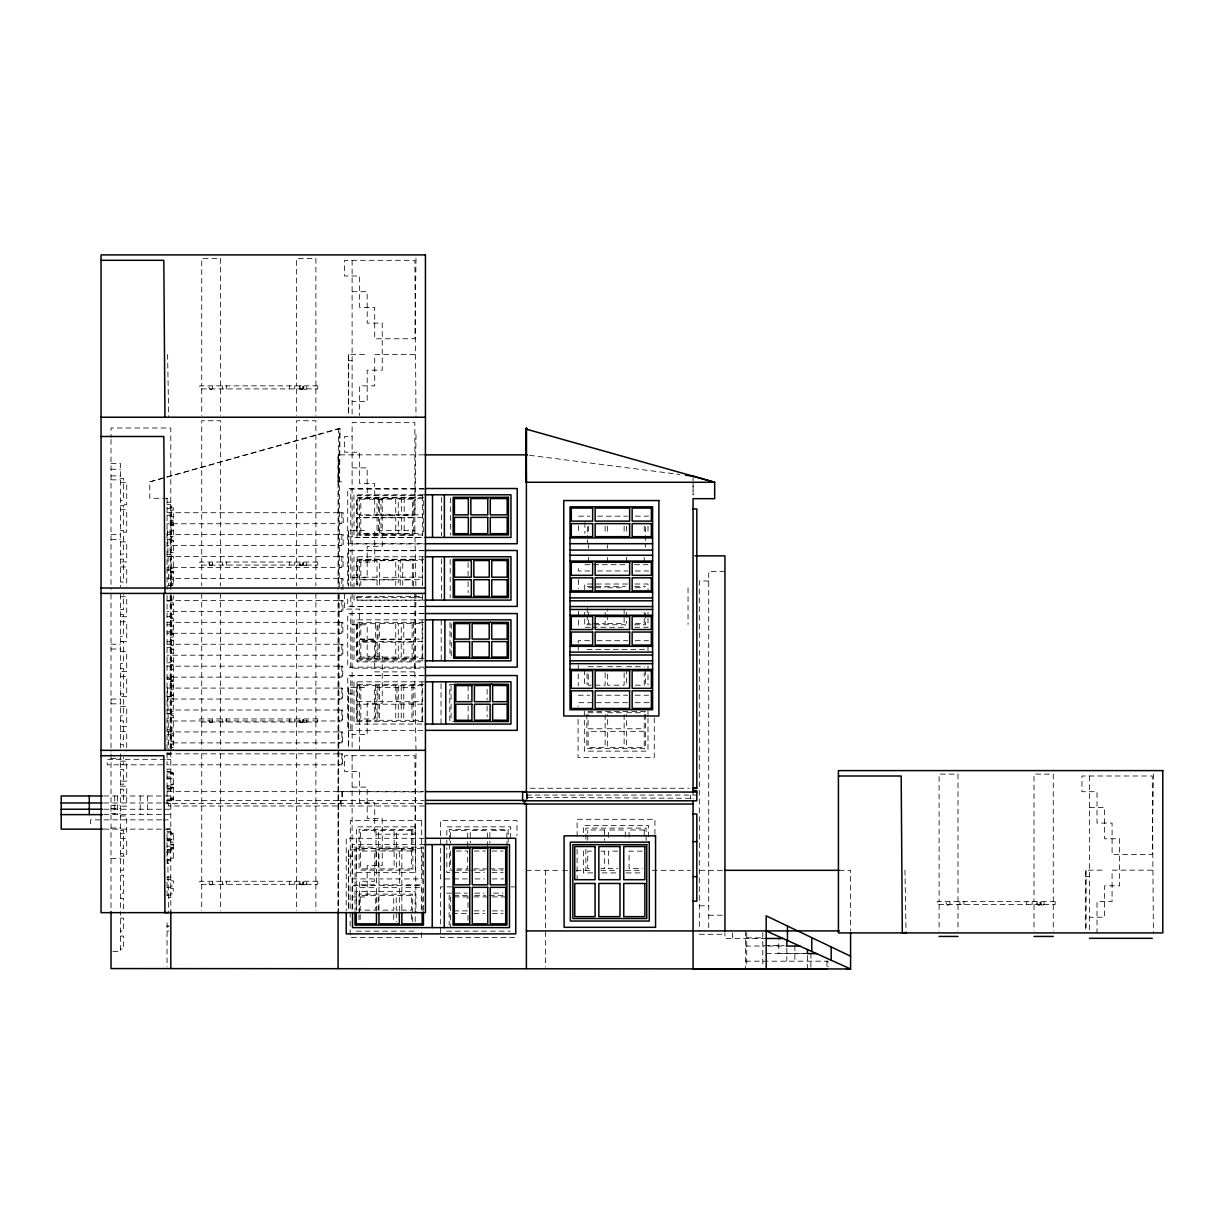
<?xml version="1.0" encoding="UTF-8"?>
<svg xmlns="http://www.w3.org/2000/svg" width="1224" height="1224" viewBox="0 0 1224 1224"><rect width="100%" height="100%" fill="white"/><g stroke="black" fill="none" stroke-linecap="round" stroke-linejoin="round"><path stroke-width="0.75" stroke-dasharray="5 3.75" d="M526.458 798.599L526.458 794.774M339.232 594.466L338.252 911.299L338.329 594.252M339.247 586.832L339.584 454.854M341.113 800.404L341.098 805.989L338.574 805.989M342.399 791.668L342.368 800.404L338.604 800.389M343.011 589.448L343.041 578.493L339.278 578.478M526.901 799.517L526.917 793.81M693.136 481.812L693.075 494.924L693.059 485.913M526.733 798.614L526.412 789.954L526.397 797.329L693.059 798.293M341.664 481.858L338.084 481.858L338.482 428.645L339.981 428.645L339.981 432.24M339.584 481.858L339.981 428.645L149.787 481.858L149.787 498.275L170.809 498.275M416.007 258.371L414.875 338.773L374.712 338.773L374.712 307.392L359.642 307.392L359.642 276.012L344.587 276.012L344.587 260.314L414.875 260.314L416.007 417.231M416.007 434.551L414.875 514.952L374.712 514.952L374.712 483.572L359.642 483.572L359.642 452.192L344.587 452.192L344.587 436.494L352.114 436.494M415.976 593.411L414.875 671.869L374.712 671.869L374.712 640.489L359.642 640.489M416.007 753.785L414.875 834.187L374.712 834.187L374.712 802.806L359.642 802.806L359.642 771.426L344.587 771.426L344.587 755.728L414.875 755.728L416.007 912.645M1153.39 774.058L1152.258 854.459L1112.081 854.459L1112.081 823.079L1097.025 823.079L1097.025 791.699L1081.955 791.699L1081.955 776.001L1152.258 776.001L1153.39 932.918M338.084 481.858L339.981 428.645M149.787 481.858L338.482 428.645M300.125 389.079L299.773 388.804A1.729 1.729 0 0 1 300.553 385.912L300.997 385.851M338.084 611.357L341.848 611.159M352.114 291.695L367.185 291.695L367.185 323.075L382.24 323.075L382.24 370.153L367.185 370.153L367.185 401.533L352.114 401.533M364.538 354.47L348.35 354.47L348.35 415.349M414.875 354.47L374.712 354.47L374.712 385.851L359.642 385.851L359.642 415.487M348.35 360.743L352.114 360.743M423.672 454.854L338.084 454.854L338.084 589.448M111.017 463.468L120.442 463.468L120.442 586.923M352.114 467.889L367.185 467.889L367.185 499.27M111.017 469.251L120.442 469.251M111.017 475.922L120.442 475.922M120.442 478.446L123.578 478.446L123.578 500.325L120.442 500.325M111.017 479.839L120.442 479.839M120.442 482.348L126.715 482.348L126.715 504.732L120.442 504.732M423.917 488.514L347.723 488.514L347.723 543.716L423.917 543.716M424.56 489.126L350.783 489.126L350.783 543.93L424.56 543.93M423.978 494.787L353.996 494.787L353.996 537.428L423.978 537.428M422.464 498.551L404.165 498.551L404.165 514.86L422.464 514.86M167.045 502.223L170.809 502.223M167.045 504.548L170.809 504.548M120.442 505.344L123.578 505.344L123.578 525.524L120.442 525.524M170.182 507.868L173.318 507.868L173.318 522.418L170.809 522.418M167.045 508.312L170.809 508.312M120.442 509.75L126.715 509.75L126.715 532.134L120.442 532.134M170.809 510.194L173.318 510.194M167.045 512.718L341.848 512.718L341.848 523.673L167.045 523.78M167.045 515.227L170.809 515.227M578.631 516.161L589.983 516.161M597.542 516.161L627.805 516.161M635.363 516.161L648.598 516.161M170.809 516.482L173.318 516.482M422.464 517.37L404.165 517.37L404.165 533.664L422.464 533.664M170.182 520.277L173.318 520.246M170.809 521.898L173.318 521.898M170.182 524.04L173.318 524.01L173.318 537.336L170.809 537.336M170.809 524.928L173.318 524.928M170.809 525.662L173.318 525.662M120.442 530.558L123.578 530.558L123.578 554.105L120.442 554.105M364.538 530.65L348.35 530.65L348.35 585.883M415.869 585.806L414.875 530.65L374.712 530.65L374.712 562.03L359.642 562.03M170.809 530.864L173.318 530.864M167.045 532.134L170.809 532.134M111.017 534.643L120.442 534.643M167.045 534.643L341.848 534.643L341.848 545.598L167.045 545.598M170.182 536.418L173.318 536.418M348.35 536.923L352.114 536.923M167.045 539.218L170.809 539.218M111.017 539.417L120.442 539.417M170.182 540.182L173.318 540.182L173.318 552.789L170.809 552.789M170.809 541.1L173.318 541.1M120.442 541.926L126.715 541.926L126.715 561.923L120.442 561.923M423.917 550.479L347.723 550.479L347.723 585.883M424.56 550.708L350.783 550.708L350.783 586.051M170.182 552.559L173.318 552.559M167.045 554.671L170.809 554.671M170.182 556.339L173.318 556.339L173.318 568.701L170.182 568.701M167.045 556.553L341.848 556.553L341.848 567.523L167.045 567.523M423.978 556.767L353.996 556.767L353.996 586.908M120.442 559.123L123.578 559.123L123.578 582.027L120.442 582.027M423.856 559.276L356.505 559.276L356.505 586.648M377.038 560.745L360.82 560.745L360.82 577.346M379.547 560.745L395.75 560.745L395.75 577.346M584.904 564.692L626.963 564.692M634.613 564.692L648.001 564.692M120.442 566.942L126.715 566.942L126.715 586.923M170.809 568.227L173.318 568.227M167.045 570.032L170.809 570.109M589.983 570.965L578.631 570.965L578.631 565.304M597.542 570.965L627.805 570.965M635.363 570.965L648.598 570.965M170.809 571.287L173.318 571.287L173.318 585.669L167.045 585.562M724.945 571.547L708.711 571.547L708.711 930.913M170.809 571.99L173.318 571.99M170.182 572.48L173.318 572.48M170.809 577.223L173.318 577.223M377.053 577.177L357.76 577.177L357.76 560.531L377.053 560.531L377.038 577.346M352.114 577.728L367.185 577.728L367.185 546.348L382.24 546.348L382.24 499.27M167.045 578.478L341.848 578.478L341.848 589.448M170.809 579.732L173.318 579.732M377.038 579.87L360.82 579.87L360.82 585.393M379.547 579.87L395.75 579.87L395.75 585.393M708.711 580.972L699.332 580.972L699.332 930.913M170.809 583.664L173.318 583.664M627.529 584.016L584.72 584.016L584.72 589.662M634.965 584.016L648.001 584.016L648.001 589.662M170.182 584.842L173.318 584.842M587.229 586.526L625.388 586.526M634.522 586.526L645.492 586.526M588.484 587.78L594.038 587.78M595.889 587.78L605.146 587.78M607.655 587.78L624.133 587.78M635.44 587.78L644.237 587.78M357.76 596.348L377.053 596.348M379.547 596.471L422.601 596.348M120.442 596.731L126.715 596.731L126.715 616.728L120.442 616.728M356.505 597.603L423.856 597.603M170.809 599.117L173.318 599.117M424.162 600.112L353.996 600.112L353.996 594.451M167.045 600.403L341.848 600.403L341.848 611.357L167.045 611.357M167.045 600.999L173.318 600.984L173.318 595.69M170.809 602.881L173.318 602.881L173.318 617.141L170.182 617.141M170.182 604.763L173.318 604.763M423.917 606.385L347.723 606.385L347.723 595.201M424.56 606.507L350.783 606.507L350.783 595.354M120.442 609.537L123.578 609.537L123.578 594.543M423.917 613.561L347.723 613.561L347.723 667.111L423.917 667.111M424.56 613.683L350.783 613.683L350.783 668.182L424.56 668.182M120.442 614.555L123.578 614.555L123.578 636.434L120.442 636.434M170.809 614.555L173.318 614.555M167.045 616.437L170.809 616.437M170.809 618.334L173.318 618.334L173.318 633.282M423.978 619.834L353.996 619.834L353.996 660.838L423.978 660.838M170.182 620.905L173.318 620.905M120.442 621.746L126.715 621.746L126.715 641.728L120.442 641.728M167.045 622.327L341.848 622.327L341.848 633.282L167.045 633.282M423.978 622.343L356.505 622.343L356.505 658.328L423.978 658.328M635.44 623.506L644.237 623.506L644.237 612.428M167.045 624.837L170.809 624.837M352.114 624.806L367.185 624.806L367.185 656.186L382.24 656.186L382.24 703.264L367.185 703.264L367.185 734.645L352.114 734.645M634.522 624.76L645.492 624.76L645.492 611.373M170.809 626.091L173.318 626.091M590.259 627.269L584.72 627.269L584.72 612.23M592.11 627.269L625.388 627.269L625.388 624.76L587.229 624.76L587.229 615.198M634.812 627.269L648.001 627.269L648.001 612.23M170.809 630.008L173.318 630.008M167.045 631.89L170.809 631.89M170.809 632.028L173.318 632.028M170.809 633.772L173.318 633.772L173.318 697.848L170.182 697.848M170.809 634.537L173.318 634.537M170.182 637.046L173.318 637.046M170.809 640.473L173.318 640.473M589.647 640.718L578.248 640.718L578.248 650.112M597.251 640.718L627.667 640.718M635.271 640.718L648.567 640.718M120.442 641.452L123.578 641.452L123.578 663.638L120.442 663.638M167.045 641.728L170.809 641.728M111.017 644.237L120.442 644.237M167.045 644.237L341.848 644.237L341.848 655.207L167.045 655.207M170.809 645.446L173.318 645.446M167.045 647.328L170.809 647.328M111.017 649.026L120.442 649.026M170.809 649.21L173.318 649.21M170.182 649.424L173.318 649.424M587.03 649.5L645.492 649.5M120.442 651.535L126.715 651.535L126.715 671.532L120.442 671.532M170.182 653.188L173.318 653.188M170.809 660.899L173.318 660.899M167.045 662.781L170.809 662.781M170.809 664.663L173.318 664.663M170.182 665.565L173.318 665.565M167.045 666.162L341.848 666.162L341.848 677.132L167.045 677.132M588.285 666.713L605.146 666.713M607.655 666.713L624.133 666.713M626.642 666.713L644.237 666.713M120.442 668.656L123.578 668.656L123.578 688.745L120.442 688.745M170.182 669.329L173.318 669.329M423.917 675.541L347.723 675.541L347.723 730.346L424.56 730.361M424.56 675.663L350.783 675.663L350.783 730.361M170.809 676.337L173.318 676.337M120.442 676.551L126.715 676.551L126.715 696.533L120.442 696.533M167.045 678.218L170.809 678.218M167.045 679.641L170.809 679.641M170.809 680.1L173.318 680.1M170.809 680.896L173.318 680.896M170.182 681.707L173.318 681.707M423.978 681.814L353.996 681.814L353.996 724.057L423.978 724.057M423.856 684.323L356.505 684.323L356.505 721.548L423.856 721.548M453.599 684.446L449.805 684.446L449.805 721.579L453.599 721.579M635.44 685.18L644.237 685.18L644.237 672.772M170.182 685.471L173.318 685.471M170.809 686.832L173.318 686.832M364.538 687.567L348.35 687.567L348.35 748.445M416.007 750.327L414.875 687.567L374.712 687.567L374.712 718.947L359.642 718.947M167.045 688.087L341.848 688.087L341.848 699.042L167.045 699.042M170.809 689.341L173.318 689.341M120.442 693.763L123.578 693.763L123.578 715.841L120.442 715.841M348.35 693.84L352.114 693.84M170.809 694.972L173.318 694.972M170.809 695.278L173.318 695.278M578.248 695.217L589.647 695.217M597.251 695.217L627.667 695.217M635.271 695.217L648.567 695.217M167.045 696.533L170.809 696.533M167.045 696.854L170.809 696.854M170.809 698.736L173.318 698.736L173.318 713.99L170.182 713.99M111.017 699.042L120.442 699.042M170.182 701.612L173.318 701.612M627.606 702.698L578.065 702.698L578.065 706.462M635.225 702.698L652.377 702.698M413.177 703.004L397.004 703.004L397.004 684.446M111.017 703.831L120.442 703.831M120.442 706.34L126.715 706.34L126.715 726.337L120.442 726.337M167.045 710.012L341.848 710.012L341.848 720.967L167.045 720.967M170.809 711.71L173.318 711.71M588.101 712.735L605.146 712.735M607.655 712.735L624.133 712.735M626.642 712.735L644.237 712.735M167.045 713.592L170.809 713.592M170.809 715.474L173.318 715.474L173.318 730.131L170.182 730.131M170.182 717.754L173.318 717.754M120.442 720.875L123.578 720.875L123.578 739.663L120.442 739.663M170.809 727.959L173.318 727.959M167.045 729.841L170.809 729.841M120.442 731.355L126.715 731.355L126.715 751.337M167.045 731.921L341.848 731.921L341.848 742.892L167.045 742.892M170.182 733.895L173.318 733.895M167.045 734.446L170.809 734.446M170.809 735.701L173.318 735.701M170.809 741.637L173.318 741.637M170.809 744.146L173.318 744.146M120.442 744.682L123.578 744.682L123.578 748.338M170.809 747.405L173.318 747.405M167.045 753.051L170.809 753.051M167.045 753.846L341.848 753.846L341.848 764.816L167.045 764.816L167.045 594.39M167.045 754.367L170.809 754.367M111.017 758.635L120.442 758.635M165.194 759.324L107.253 759.324L107.253 764.816L165.194 764.816M167.045 759.324L170.809 759.324M120.442 761.144L126.715 761.144L126.715 781.126L120.442 781.126M120.442 764.388L123.578 764.388L123.578 757.228M170.809 769.1L167.045 769.1L167.045 803.617L424.009 803.617M120.442 769.406L123.578 769.406L123.578 784.201L120.442 784.201M167.045 771.35L170.809 771.35M167.045 771.61L170.809 771.61M170.809 772.604L173.318 772.604L173.318 800.389M167.045 772.864L173.318 772.864M170.809 773.492L173.318 773.492M170.809 774.119L173.318 774.119M167.045 777.011L170.809 777.011M167.045 778.265L173.318 778.265M167.045 778.892L170.809 778.892M170.809 784.14L173.318 784.14M170.809 784.966L173.318 784.737M120.442 786.16L126.715 786.16L126.715 806.142L120.442 806.142M170.809 787.246L173.318 787.246M352.114 787.109L367.185 787.109L367.185 818.504L382.24 818.504L382.24 865.567L367.185 865.567L367.185 896.962L352.114 896.962M170.809 787.277L173.318 787.277M170.809 787.904L173.318 787.904M167.045 788.118L170.809 788.118M530.206 788.256L689.28 788.256M167.045 788.746L173.318 788.746M120.442 789.22L123.578 789.22L123.578 802.883M167.045 790L170.809 790M167.045 791.653L423.672 791.653M526.397 795.064L696.823 795.064M103.826 795.967L170.809 795.967M170.809 797.926L173.318 797.926M170.809 798.568L173.318 798.568M167.045 799.196L170.809 799.196M170.809 799.379L173.318 799.379M170.809 799.593L173.318 799.593M167.045 800.45L424.192 800.389M167.045 800.634L170.809 800.634M167.045 800.848L170.809 800.848M103.826 802.975L161.905 802.975M163.603 802.975L170.809 802.959M167.045 803.372L170.809 803.357M111.017 805.392L120.442 805.392M424.514 805.989L168.3 805.989L168.3 800.389M1089.482 807.381L1104.553 807.381L1104.553 838.761L1119.623 838.761L1119.623 885.839L1104.553 885.839L1104.553 917.22L1089.482 917.22M111.017 808.651L120.442 808.651M103.826 809.232L170.809 809.232M111.017 813.44L120.442 813.44M103.826 814.618L170.809 814.618M120.442 815.949L126.715 815.949L126.715 833.544L120.442 833.544M161.461 819.866L90.499 819.866L90.499 825.42M163.159 819.866L170.809 819.866M111.017 828.005L120.442 828.005M170.809 828.908L167.045 828.908L167.045 863.211L170.809 863.211M103.887 829.138L170.809 829.138M604.656 829.979L587.734 829.979L587.75 833.452M644.237 829.979L629.059 829.979L629.075 840.414M120.442 830.515L123.578 830.515L123.578 848.66L120.442 848.66M167.045 831.647L170.809 831.647M167.045 832.901L173.318 832.687L173.318 858.82L170.809 858.82M170.809 833.529L173.318 833.529M170.809 834.156L173.318 834.156M167.045 838.287L170.809 838.287M424.315 838.302L346.224 838.302L346.224 910.947M120.442 838.562L126.715 838.562L126.715 856.157L120.442 856.157M167.045 839.542L173.318 839.542L170.809 839.587M167.045 840.169L170.809 840.169M167.045 840.842L170.809 840.842M170.809 842.097L173.318 842.097M170.809 844.285L173.318 844.285M424.636 844.575L352.512 844.575L352.512 910.625M170.809 844.912L173.318 844.912M167.045 846.166L170.809 846.166M170.809 847.421L173.318 847.421M170.809 848.048L173.318 848.048M170.809 849.012L173.318 849.012M167.045 849.395L170.809 849.395M364.538 849.884L348.35 849.884L348.35 910.763M414.875 849.884L374.712 849.884L374.712 881.265L359.642 881.265L359.642 912.645M167.045 850.267L173.318 850.022M456.292 851.017L467.721 851.017L467.721 868.887L456.292 868.887M474.04 851.017L485.454 851.017M491.757 851.017L503.125 851.017M167.045 851.277L170.809 851.277M591.513 851.139L587.734 851.139L587.75 868.52L591.513 868.52M600.877 851.139L604.656 851.139M617.799 851.139L608.389 851.139L608.389 868.52L617.799 868.52M642.34 851.139L629.059 851.139L629.075 868.52L642.34 868.52M167.045 852.776L170.809 852.776M120.442 853.679L123.578 853.679L123.578 870.203L120.442 870.203M348.35 856.157L352.114 856.157M170.809 858.192L173.318 858.192M111.017 858.667L120.442 858.667M167.045 859.447L170.809 859.447M167.045 860.701L170.809 860.701M600.877 868.52L604.656 868.52L604.625 851.139M474.04 868.887L487.366 868.887M489.875 868.887L506.92 868.887M454.685 870.142L449.33 870.142L449.33 829.367L508.174 829.367L508.174 842.341M456.476 870.142L468.976 870.142M470.766 870.142L485.041 870.142M492.17 870.142L502.834 870.142M1101.921 870.157L1085.719 870.157L1085.719 931.036M1152.258 870.157L1112.081 870.157L1112.081 901.537L1097.025 901.537L1097.025 932.918M526.381 870.325L560.867 870.325M562.612 870.325L568.487 870.325M575.968 870.325L591.529 870.402M600.755 870.325L618.043 870.325M625.556 870.325L642.829 870.325M652.254 870.325L690.474 870.325M699.929 870.325L722.879 870.325M839.144 870.325L850.588 870.325L850.588 931.036M467.492 872.651L446.821 872.651L446.821 847.85M475.004 872.651L484.383 872.651M491.895 872.651L503.171 872.651M592.722 872.911L583.374 872.911L583.374 848.309M602.024 872.911L618.824 872.911M626.26 872.911L643.059 872.911M120.442 875.236L123.578 875.236L123.578 893.352L120.442 893.352M1085.719 876.43L1089.482 876.43M170.809 877.057L167.045 877.057L167.045 897.62L170.809 897.62M467.293 878.924L440.548 878.924L440.548 820.585L516.956 820.585L516.956 835.64M474.927 878.924L484.49 878.924M492.124 878.924L503.584 878.924M167.045 879.566L170.809 879.566M170.809 880.821L173.318 880.821L173.318 886.084L170.809 886.084M451.824 886.88L440.365 886.88L440.365 937.416L516.758 937.416M511.035 886.88L516.758 886.88M167.045 887.339L170.809 887.339M170.809 888.593L173.318 888.593L173.318 893.841L170.809 893.841M446.638 893.153L467.293 893.153M474.805 893.153L484.199 893.153M493.578 893.153L502.972 893.153M167.045 895.111L170.809 895.111M467.415 895.662L449.162 895.662L449.162 924.962M474.713 895.662L485.683 895.662M489.325 895.662L504.242 895.662M474.009 896.917L488.07 896.917M492.385 896.917L506.721 896.917M120.442 898.385L123.578 898.385L123.578 913.104M699.332 905.806L708.711 905.806M474.009 910.886L484.566 910.886M492.385 910.886L503.125 910.886M474.009 913.395L484.566 913.395M492.385 913.395L503.125 913.395M708.711 915.215L724.945 915.215M120.442 918.122L123.578 918.122L123.578 931.051L120.442 931.051M167.045 925.956L168.927 925.956M167.045 926.583L168.927 926.583M167.045 931.066L168.927 931.066M356.429 931.143L415.181 931.143M446.638 931.143L510.484 931.143M699.332 934.294L724.945 934.294M120.442 936.069L123.578 936.069L123.578 949.013L120.442 949.013M746.732 937.875L762.782 937.875M766.193 938.471L724.945 938.471L724.945 932.795M764.556 945.647L784.171 945.647M745.569 946.045L764.327 946.045M768.075 946.045L786.833 946.045M112.899 951.522L120.442 951.522L120.442 911.62M809.125 953.419L778.816 953.419L778.816 937.875M766.193 953.618L807.457 953.618M745.569 961.192L828.082 961.192L828.082 966.884M339.476 512.718L343.24 512.734L343.21 523.688L339.446 523.673M339.415 534.643L343.179 534.643L343.148 545.613L339.385 545.598M339.354 556.553L343.118 556.568L343.072 567.538L339.308 567.523M339.216 600.403L342.98 600.418L342.95 611.373L339.186 611.357M339.14 622.327L342.904 622.327L342.873 633.298L339.109 633.282M339.079 644.237L342.842 644.252L342.812 655.222L339.048 655.207M339.017 666.162L342.781 666.177L342.735 677.132L338.972 677.132M338.941 688.087L342.705 688.102L342.674 699.057L338.91 699.042M338.88 710.012L342.643 710.012L342.613 720.982L338.849 720.967M338.803 731.921L342.567 731.937L342.536 742.907L338.773 742.892M338.742 753.846L342.506 753.862L342.475 764.816L338.711 764.816M338.62 791.653L424.192 791.913M338.084 803.617L340.18 803.633M529.38 455.282L679.886 474.484M1037.141 904.49L1037.508 904.766A1.729 1.729 0 0 0 1040.094 903.266A1.729 1.729 0 0 0 1037.508 901.767A1.729 1.729 0 0 0 1037.508 904.766M299.773 564.983L300.125 565.259A1.729 1.729 0 0 0 302.726 563.759A1.729 1.729 0 0 0 300.125 562.26A1.729 1.729 0 0 0 300.125 565.259M209.671 564.952L210.038 565.228A1.714 1.714 0 0 0 212.609 563.744A1.714 1.714 0 0 0 210.038 562.26A1.714 1.714 0 0 0 210.038 565.228M299.773 721.9L300.125 722.175A1.729 1.729 0 0 0 302.726 720.676A1.729 1.729 0 0 0 300.125 719.177A1.729 1.729 0 0 0 300.125 722.175M299.773 884.218L300.125 884.493A1.729 1.729 0 0 0 302.726 882.994A1.729 1.729 0 0 0 300.125 881.494A1.729 1.729 0 0 0 300.125 884.493M209.319 564.738L209.61 565.136A1.821 1.821 0 0 0 212.18 565.136L212.456 564.738A1.821 1.821 0 0 0 210.895 562.03A1.821 1.821 0 0 0 209.319 564.754M904.949 870.08L906.081 932.856M167.581 354.394L168.713 417.17M167.581 530.589L168.575 585.822M167.581 687.506L168.713 750.266M167.581 849.808L168.713 912.584M1089.482 776.001L1089.482 932.918M1086.04 870.157L1086.04 931.036M1053.267 901.537L1053.267 774.119L1034.005 774.119L1034.005 901.537M1053.267 904.597L1053.267 931.036M1034.005 904.597L1034.005 931.036M1032.123 901.537L1032.123 904.597M1026.722 901.537L1026.722 904.582M963.961 901.537L963.961 904.628M959.876 901.537L959.876 904.597M957.994 901.537L957.994 774.119L939.099 774.119L939.099 901.537M957.994 904.597L957.994 931.036M939.099 904.597L939.099 931.036M826.95 961.192L826.95 967.419M810.9 953.419L810.9 968.873M807.457 955.516L807.457 968.765M794.866 945.647L794.866 961.192M786.833 947.942L786.833 961.192M762.782 932.642L762.782 967.067M746.732 932.642L746.732 967.052M745.569 930.913L745.569 968.964M732.411 932.795L732.411 938.471M693.059 476.197L693.059 480.741M693.059 789.618L693.059 798.736M690.55 795.141L690.55 798.675M688.041 587.903L688.041 624.469M654.932 834.278L654.901 819.3L577.085 819.3L577.116 839.894M654.274 717.784L654.274 757.396L578.065 757.396L578.065 717.784M648.659 836.941L648.644 825.588L583.374 825.588L583.389 836.941M648.001 526.121L648.001 533.465M648.001 646.991L648.001 650.816M648.001 666.07L648.001 685.134M648.001 710.807L648.001 716.3M648.001 718.136L648.001 751.123L584.338 751.123L584.338 718.136M646.134 840.429L646.119 828.097L585.868 828.097L585.868 840.429M645.492 526.81L645.492 541.712M645.492 543.563L645.492 547.296M645.492 669.819L645.492 684.583M644.237 526.213L644.237 533.373M644.237 557.348L644.237 560.929M644.237 714.525L644.237 728.785L626.642 728.785L626.642 714.525M644.207 829.979L644.237 836.941M626.642 526.213L626.642 533.373M626.642 557.348L626.642 560.929M626.642 612.428L626.642 623.506M626.642 669.222L626.642 685.18M625.311 836.941L625.296 829.979L608.389 829.979L608.42 840.414M624.133 526.213L624.133 533.373M624.133 608.741L624.133 623.506L607.655 623.506L607.655 608.741M624.133 672.772L624.133 685.18L607.655 685.18L607.655 672.772M624.133 714.525L624.133 728.785L607.655 728.785L607.655 714.525M607.655 526.213L607.655 533.373M607.655 544.818L607.655 548.398M607.655 557.348L607.655 560.929M605.146 526.213L605.146 533.373M605.146 612.428L605.146 623.506L588.484 623.506L588.484 612.428M605.146 672.772L605.146 685.18L588.285 685.18L588.285 672.772M605.146 714.525L605.146 728.785L588.101 728.785L588.101 714.525M604.625 829.979L604.625 840.414M588.668 526.213L588.668 533.373M588.668 544.818L588.668 548.398M588.668 557.348L588.668 560.929M587.734 835.196L587.75 840.414M587.413 526.81L587.413 537.979M587.413 539.845L587.413 543.563M587.229 607.563L587.229 613.285M587.03 673.506L587.03 684.583M585.868 849.257L585.883 870.402M584.904 522.449L584.904 533.465M584.521 669.88L584.521 685.134M584.338 710.807L584.338 716.3M578.631 525.616L578.631 533.174M578.432 579.61L578.432 588.897M578.432 611.22L578.432 627.958M578.248 665.152L578.248 685.822M577.085 849.257L577.116 879.199M545.613 870.325L545.613 967.067M527.666 793.81L527.666 799.517M527.33 793.963L527.467 797.803M526.504 793.948L526.504 799.104M526.381 793.81L526.381 799.058M510.683 838.302L510.683 826.858L446.821 826.858L446.821 838.302M506.92 846.717L506.92 830.622L489.875 830.622L489.875 843.137M487.366 846.717L487.366 830.622L470.23 830.622L470.23 843.137M487.091 689.265L487.091 699.975M487.091 706.049L487.091 716.759M468.103 562.596L468.103 575.51M468.103 581.706L468.103 592.768M468.103 685.7L468.103 699.975M468.103 706.049L468.103 720.324M467.981 920.387L467.981 913.395L450.417 913.395L450.417 927.379M467.721 846.717L467.721 830.622L450.585 830.622L450.585 843.137M451.258 623.72L451.258 639.678M451.258 642.187L451.258 658.145M451.059 685.7L451.059 701.75M451.059 704.259L451.059 720.324M450.585 851.017L450.585 868.887M450.386 497.923L450.386 535.148M450.187 559.49L450.187 597.725M450.004 622.465L450.004 657.548M446.821 840.215L446.821 845.937M441.589 497.25L441.589 535.821M441.405 558.863L441.405 598.352M441.206 619.956L441.206 661.909M441.022 683.772L441.022 724.088M423.443 910.243L423.443 847.084L355.021 847.084L355.021 910.243M422.601 585.24L422.601 579.686L402.727 579.686L402.727 585.24M422.341 556.981L422.341 585.194M422.341 594.589L422.341 600.234L357.056 600.234L357.056 594.589M422.188 911.069L422.188 887.339L401.839 887.339L401.839 911.069M422.142 619.956L422.142 661.909L357.056 661.909L357.056 619.956M421.959 681.936L421.959 724.088M421.469 909.524L421.469 885.35L350.156 885.35L350.156 937.416L421.469 937.416L421.469 929.98M415.181 921.733L415.181 891.623L356.429 891.623L356.429 910.442M414.875 530.65L414.875 422.632L352.114 422.632L352.114 586.449M414.875 593.411L414.875 687.567M413.559 586.25L413.559 559.49L359.565 559.49L359.642 586.449M413.36 622.465L413.36 659.399L359.565 659.399L359.642 609.108L344.587 609.108L344.587 593.411M413.177 684.446L413.177 721.579M412.672 921.733L412.672 894.132L358.938 894.132L358.938 911.39M412.304 577.346L412.304 560.745L398.274 560.745L398.274 577.346M412.304 585.393L412.304 579.87L398.274 579.87L398.274 585.393M412.106 623.72L412.106 639.678L398.274 639.678L398.274 623.72M411.922 685.7L411.922 701.75M411.922 704.259L411.922 720.324M411.417 914.481L411.417 921.856M403.752 623.597L403.752 639.081L422.708 639.081L422.708 623.597L378.032 623.597L378.032 639.081L401.243 639.081L401.243 623.597M403.752 685.578L403.752 701.689M403.752 704.198L403.752 720.293M402.727 577.177L402.727 560.531L422.601 560.531L422.601 577.177L379.547 577.346L379.562 560.531L400.217 560.531L400.217 577.177M401.243 685.578L401.243 701.689M401.243 704.198L401.243 720.293M400.217 585.24L400.217 579.686L379.562 579.686L379.547 585.393M399.315 911.069L399.315 887.339L378.966 887.339L378.966 911.069M398.274 685.7L398.274 701.75M398.274 704.259L398.274 720.324M396.255 912.645L396.255 921.856M395.75 623.72L395.75 639.678L379.547 639.678L379.547 623.72M395.75 685.7L395.75 701.75M395.75 704.259L395.75 720.324M393.746 914.481L393.746 921.856M379.547 499.178L379.547 515.273L395.75 515.273L395.75 499.178L360.82 499.178L360.82 515.273L377.038 515.273L377.038 499.178M379.547 685.7L379.547 701.75M379.547 704.259L379.547 720.324M377.038 585.393L377.053 579.686L357.76 579.686L357.76 585.24M376.457 911.069L376.457 887.339L356.276 887.339L356.276 911.069M375.523 623.597L375.523 639.081L357.76 639.081L357.76 623.597L377.038 623.72L377.038 639.678L360.82 639.678L360.82 623.72M375.523 685.578L375.523 701.689M375.523 704.198L375.523 720.293M360.82 685.7L360.82 701.75M360.82 704.259L360.82 720.324M360.193 914.481L360.193 921.856M359.565 684.446L359.642 750.327M358.938 914.833L358.938 921.733M357.056 556.981L357.056 585.194M357.056 681.936L357.056 724.088M352.114 260.314L352.114 417.231M352.114 593.411L352.114 750.327M352.114 755.728L352.114 912.645M348.656 354.47L348.656 415.349M348.656 530.65L348.656 585.883M348.656 687.567L348.656 748.445M348.656 849.884L348.656 910.763M341.848 791.653L341.848 800.389M340.593 800.389L340.593 803.617M338.329 454.854L338.329 586.617M338.084 594.68L338.084 909.784M315.899 385.851L315.899 258.432L296.636 258.432L296.636 385.851M315.899 388.911L315.899 415.349M315.899 562.03L315.899 420.75L296.636 420.75L296.636 562.03M315.899 565.09L315.899 585.868M315.899 593.411L315.899 718.947M315.899 722.007L315.899 748.445M315.899 753.846L315.899 881.265M315.899 884.325L315.899 910.763M296.636 388.911L296.636 415.349M296.636 565.09L296.636 585.868M296.636 593.411L296.636 718.947M296.636 722.007L296.636 748.445M296.636 753.846L296.636 881.265M296.636 884.325L296.636 910.763M294.739 385.851L294.739 388.911M294.739 562.03L294.739 565.09M294.739 718.947L294.739 722.007M294.739 881.265L294.739 884.325M289.354 385.851L289.354 388.895M289.354 562.03L289.354 565.075M289.354 718.947L289.354 721.992M289.354 881.265L289.354 884.309M226.578 385.851L226.578 388.941M226.578 562.03L226.578 565.121M226.578 718.947L226.578 722.038M226.578 881.265L226.578 884.355M222.508 385.851L222.508 388.911M222.508 562.03L222.508 565.09M222.508 718.947L222.508 722.007M222.508 881.265L222.508 884.325M220.626 385.851L220.626 258.432L201.731 258.432L201.731 385.851M220.626 388.911L220.626 415.349M220.626 562.03L220.626 420.75L201.731 420.75L201.731 562.03M220.626 565.09L220.626 585.868M220.626 593.411L220.626 718.947M220.626 722.007L220.626 748.445M220.626 753.846L220.626 881.265M220.626 884.325L220.626 910.763M201.731 388.911L201.731 415.349M201.731 565.09L201.731 585.868M201.731 593.411L201.731 718.947M201.731 722.007L201.731 748.445M201.731 753.846L201.731 881.265M201.731 884.325L201.731 910.763M173.318 731.722L173.318 750.082M171.436 586.25L171.436 505.986L170.182 505.986L170.182 586.25M171.436 595.69L171.436 750.603M170.809 589.448L170.809 428.002L111.017 428.002L111.017 437.519M170.809 594.252L170.809 911.268M170.182 595.69L170.182 750.603M167.045 498.275L167.045 589.448M167.045 922.819L167.045 966.822M147.66 795.967L147.66 814.618M140.209 795.967L140.209 814.618M120.442 594.221L120.442 751.337M120.442 753.846L120.442 911.253M117.366 795.967L117.366 814.618M114.735 795.967L114.735 814.618M111.017 439.431L111.017 589.448M111.017 594.221L111.017 751.995M111.017 753.846L111.017 909.723M299.773 388.804A1.729 1.729 0 0 0 302.665 388.023A1.729 1.729 0 0 0 300.553 385.912M303.583 388.574L303.292 388.957A1.821 1.821 0 0 1 300.722 388.957L300.431 388.574A1.821 1.821 0 0 1 302.007 385.851A1.821 1.821 0 0 1 303.583 388.574M303.583 564.754L303.292 565.136A1.821 1.821 0 0 1 300.722 565.136L300.431 564.754A1.821 1.821 0 0 1 302.007 562.03A1.821 1.821 0 0 1 303.583 564.754M303.583 721.67L303.292 722.053A1.821 1.821 0 0 1 300.722 722.053L300.431 721.67A1.821 1.821 0 0 1 302.007 718.947A1.821 1.821 0 0 1 303.583 721.67M303.583 883.988L303.292 884.371A1.821 1.821 0 0 1 300.722 884.371L300.431 883.988A1.821 1.821 0 0 1 302.007 881.265A1.821 1.821 0 0 1 303.583 883.988M1040.951 904.261L1040.66 904.643A1.821 1.821 0 0 1 1038.09 904.643L1037.799 904.261A1.821 1.821 0 0 1 1039.375 901.537A1.821 1.821 0 0 1 1040.951 904.261M306.291 388.85L305.923 389.14A1.759 1.759 0 0 1 304.164 389.14L303.797 388.85A1.759 1.759 0 0 1 303.797 386.371A1.759 1.759 0 0 1 306.291 386.371A1.759 1.759 0 0 1 306.291 388.85M306.291 565.044L305.923 565.32A1.759 1.759 0 0 1 304.164 565.32L303.797 565.044A1.759 1.759 0 0 1 303.797 562.55A1.759 1.759 0 0 1 306.291 562.55A1.759 1.759 0 0 1 306.291 565.044M306.291 721.961L305.923 722.236A1.759 1.759 0 0 1 304.164 722.236L303.797 721.961A1.759 1.759 0 0 1 303.797 719.467A1.759 1.759 0 0 1 306.291 719.467A1.759 1.759 0 0 1 306.291 721.961M306.291 884.264L305.923 884.554A1.759 1.759 0 0 1 304.164 884.554L303.797 884.264A1.759 1.759 0 0 1 303.797 881.785A1.759 1.759 0 0 1 306.291 881.785A1.759 1.759 0 0 1 306.291 884.264M1043.659 904.536L1043.292 904.827A1.759 1.759 0 0 1 1041.532 904.827L1041.165 904.536A1.759 1.759 0 0 1 1041.165 902.057A1.759 1.759 0 0 1 1043.659 902.057A1.759 1.759 0 0 1 1043.659 904.536M317.781 385.851L199.849 385.851L199.849 388.911L317.781 388.911L317.781 385.851M422.525 495.399L357.056 495.399L357.056 537.657L422.525 537.657L422.525 495.399M423.718 497.296L356.505 497.296L356.505 534.919L423.718 534.919L423.718 497.296M413.743 497.923L359.565 497.923L359.565 535.148L413.743 535.148L413.743 497.923M378.461 498.551L357.76 498.551L357.76 514.86L378.461 514.86L378.461 498.551M401.656 498.551L380.97 498.551L380.97 514.86L401.656 514.86L401.656 498.551M412.488 499.178L398.274 499.178L398.274 515.273L412.488 515.273L412.488 499.178M378.461 517.37L357.76 517.37L357.76 533.664L378.461 533.664L378.461 517.37M401.656 517.37L380.97 517.37L380.97 533.664L401.656 533.664L401.656 517.37M377.038 517.783L360.82 517.783L360.82 533.894L377.038 533.894L377.038 517.783M395.75 517.783L379.547 517.783L379.547 533.894L395.75 533.894L395.75 517.783M412.488 517.783L398.274 517.783L398.274 533.894L412.488 533.894L412.488 517.783M317.781 562.03L199.849 562.03L199.849 565.09L317.781 565.09L317.781 562.03M375.523 641.59L357.76 641.59L357.76 657.074L375.523 657.074L375.523 641.59M401.243 641.59L378.032 641.59L378.032 657.074L401.243 657.074L401.243 641.59M422.708 641.59L403.752 641.59L403.752 657.074L422.708 657.074L422.708 641.59M377.038 642.187L360.82 642.187L360.82 658.145L377.038 658.145L377.038 642.187M395.75 642.187L379.547 642.187L379.547 658.145L395.75 658.145L395.75 642.187M412.106 642.187L398.274 642.187L398.274 658.145L412.106 658.145L412.106 642.187M377.038 685.7L357.76 685.578L357.76 701.689L377.038 701.75L377.038 685.7M422.601 685.578L378.032 685.578L378.032 701.689L422.601 701.689L422.601 685.578M377.038 704.259L357.76 704.198L357.76 720.293L377.038 720.324L377.038 704.259M422.601 704.198L378.032 704.198L378.032 720.293L422.601 720.293L422.601 704.198M645.492 711.481L586.847 711.481L586.847 748.614L645.492 748.614L645.492 711.481M317.781 718.947L199.849 718.947L199.849 722.007L317.781 722.007L317.781 718.947M605.146 731.309L588.101 731.309L588.101 747.359L605.146 747.359L605.146 731.309M624.133 731.309L607.655 731.309L607.655 747.359L624.133 747.359L624.133 731.309M644.237 731.309L626.642 731.309L626.642 747.359L644.237 747.359L644.237 731.309M170.809 785.992L167.045 785.992L170.809 786.022M421.668 820.585L350.324 820.585L350.324 878.924L421.668 878.924L421.668 820.585M415.38 826.858L356.612 826.858L356.612 872.651L415.38 872.651L415.38 826.858M412.871 829.367L359.122 829.367L359.122 870.142L412.871 870.142L412.871 829.367M375.998 830.622L360.376 830.622L360.376 848.507L375.998 848.507L375.998 830.622M394.128 830.622L378.507 830.622L378.507 848.507L394.128 848.507L394.128 830.622M411.616 830.622L396.637 830.622L396.637 848.507L411.616 848.507L411.616 830.622M376.457 848.339L356.276 848.339L356.276 884.83L376.457 884.83L376.457 848.339M399.315 848.339L378.966 848.339L378.966 884.83L399.315 884.83L399.315 848.339M422.188 848.339L401.839 848.339L401.839 884.83L422.188 884.83L422.188 848.339M375.998 851.017L360.376 851.017L360.376 868.887L375.998 868.887L375.998 851.017M394.128 851.017L378.507 851.017L378.507 868.887L394.128 868.887L394.128 851.017M411.616 851.017L396.637 851.017L396.637 868.887L411.616 868.887L411.616 851.017M317.781 881.265L199.849 881.265L199.849 884.325L317.781 884.325L317.781 881.265M375.707 895.387L360.193 895.387L360.193 910.136L375.707 910.136L375.707 895.387M393.746 895.387L378.216 895.387L378.216 910.136L393.746 910.136L393.746 895.387M411.417 895.387L396.255 895.387L396.255 910.136L411.417 910.136L411.417 895.387M467.981 896.917L450.417 896.917L450.417 910.886L467.981 910.886L467.981 896.917M1055.149 901.537L937.217 901.537L937.217 904.597L1055.149 904.597L1055.149 901.537M209.977 722.344A1.821 1.821 0 0 0 212.701 720.768A1.821 1.821 0 0 0 209.977 719.192A1.821 1.821 0 0 0 209.977 722.344M209.977 884.646A1.821 1.821 0 0 0 212.701 883.085A1.821 1.821 0 0 0 209.977 881.51A1.821 1.821 0 0 0 209.977 884.646M209.993 389.217A1.805 1.805 0 0 0 212.701 387.656A1.805 1.805 0 0 0 209.993 386.096A1.805 1.805 0 0 0 209.993 389.217M947.361 904.919A1.821 1.821 0 0 0 950.084 903.343A1.821 1.821 0 0 0 947.361 901.782A1.821 1.821 0 0 0 947.361 904.919"/><path stroke-width="1.5" d="M526.366 456.476L526.366 427.849L527.33 429.44L526.029 429.073L525.968 482.271L714.678 482.271L714.678 498.673L693.059 498.673L693.059 792.066M111.017 911.62L111.017 968.566L850.588 968.964L850.588 932.81M526.381 968.566L526.381 803.617L425.585 803.617M570.032 555.252L570.032 506.828L652.606 506.828L652.606 709.721L570.032 709.721L570.032 555.252L652.606 555.252M168.713 912.584L164.949 912.645L163.817 755.728L101.041 755.728M906.081 932.856L902.317 932.918L901.185 776.001L838.425 776.001M101.041 260.314L163.817 260.314L164.949 417.231M101.041 417.231L425.432 417.231M101.041 436.494L163.817 436.494L164.949 593.411M424.912 454.854L527.33 454.854M425.814 488.514L517.232 488.514L517.232 543.716L425.814 543.716M425.034 494.787L510.959 494.787L510.959 537.428L425.034 537.428M693.059 508.939L696.823 508.939L696.823 788.378L693.059 788.378M570.032 537.917L652.606 537.917M570.032 543.701L652.606 543.701M570.078 550.096L652.667 550.096M425.814 550.479L517.232 550.479L517.232 606.385L425.814 606.385M694.941 555.864L724.945 555.864L724.945 930.913M425.156 556.767L510.959 556.767L510.959 600.112L425.156 600.112M570.032 561.036L652.606 561.036M101.041 588.025L425.432 588.025M570.032 592.125L652.606 592.125M101.041 593.411L425.432 593.411M570.032 597.909L652.606 597.909M570.032 600.8L652.606 600.8M570.032 606.568L652.606 606.568M570.032 609.46L652.606 609.46M425.814 613.561L517.232 613.561L517.232 667.111L425.814 667.111M570.032 615.244L652.606 615.244M425.263 619.834L510.959 619.834L510.959 660.838L425.263 660.838M570.032 646.333L652.606 646.333M570.032 652.117L652.606 652.117M570.032 654.993L652.606 654.993M570.032 660.776L652.606 660.776M570.032 663.668L652.606 663.668M570.032 669.452L652.606 669.452M425.814 675.541L517.232 675.541L517.232 730.346L425.814 730.346M425.156 681.814L510.959 681.814L510.959 724.057L425.156 724.057M101.041 750.327L425.432 750.327M693.059 788.118L696.823 788.118M693.059 790.689L696.823 790.689L696.823 800.802L522.617 800.802L522.617 791.653M425.569 791.653L526.381 791.653M522.617 792.066L696.823 792.066M102.388 795.967L61.2 795.967L61.2 829.138L102.77 829.138M425.569 800.389L526.381 800.389M61.2 802.975L102.388 802.975M693.059 804.03L524.499 804.03L524.499 800.802M61.2 809.232L102.388 809.232M693.059 814.021L696.823 814.021L696.823 901.216L693.059 901.216M61.2 814.618L102.388 814.618M426.227 838.302L515.748 838.302L515.748 933.881L346.224 933.881L346.224 912.859M693.059 841.653L696.823 841.653M424.636 844.575L509.475 844.575L509.475 927.608L352.512 927.608L352.512 912.507M724.73 870.325L839.159 870.325M693.059 876.629L696.823 876.629M526.381 930.913L839.266 930.913M939.099 936.436L957.994 936.436M1034.005 936.436L1053.267 936.436M766.193 938.471L782.993 938.471M1089.482 938.318L1152.258 938.318M799.777 946.045L786.833 946.045L786.833 940.216M816.576 953.618L807.457 953.618L807.457 949.518M846.472 968.765L850.16 968.765M718.947 968.888L826.95 968.964M685.532 475.203L693.059 476.167L714.678 482.271L526.029 429.073L526.381 482.271M766.193 930.913L850.588 968.964M850.588 956.219L766.193 915.858L766.193 969.026L693.059 968.964L693.059 800.634M164.949 750.327L163.817 593.411M831.188 946.932L831.188 960.213M811.787 937.661L811.787 951.461M787.476 926.033L787.476 940.506M526.381 428.308L526.381 792.066M445.766 681.814L445.766 724.057M444.893 619.834L444.893 660.838M444.419 556.767L444.419 600.112M444.373 494.787L444.373 537.428M444.266 844.575L444.266 927.608M432.638 556.767L432.638 600.112M432.761 619.834L432.761 660.838M432.638 681.814L432.638 724.057M432.516 494.787L432.516 537.428M432.225 844.575L432.225 927.608M423.443 912.094L423.443 925.099L355.021 925.099L355.021 912.094M422.188 912.89L422.188 923.845L401.839 923.845L401.839 912.89M399.315 912.89L399.315 923.845L378.966 923.845L378.966 912.89M376.457 912.89L376.457 923.845L356.276 923.845L356.276 912.89M338.084 911.681L338.084 968.566M170.809 911.681L170.809 968.566M89.276 795.967L89.276 814.618M491.375 684.155L454.548 684.323L454.548 721.548L508.45 721.548L508.45 684.323L491.375 684.155M490.12 685.425L474.407 685.562L474.407 701.689L490.12 701.689L490.12 685.425M490.12 720.14L474.407 720.278L474.407 704.198L490.12 704.198L490.12 720.14M425.432 254.913L101.041 254.913L101.041 912.645L425.432 912.645L425.432 254.913M508.45 497.296L453.155 497.296L453.155 534.919L508.45 534.919L508.45 497.296M468.348 498.551L454.41 498.551L454.41 514.86L468.348 514.86L468.348 498.551M487.764 498.551L470.858 498.551L470.858 514.86L487.764 514.86L487.764 498.551M507.195 498.551L490.273 498.551L490.273 514.86L507.195 514.86L507.195 498.551M658.879 500.555L563.744 500.555L563.744 715.994L658.879 715.994L658.879 500.555M592.646 508.082L571.287 508.082L571.287 521.118L592.646 521.118L592.646 508.082M629.641 508.082L595.155 508.082L595.155 521.118L629.641 521.118L629.641 508.082M651.352 508.082L632.15 508.082L632.15 521.118L651.352 521.118L651.352 508.082M468.348 517.37L454.41 517.37L454.41 533.664L468.348 533.664L468.348 517.37M487.764 517.37L470.858 517.37L470.858 533.664L487.764 533.664L487.764 517.37M507.195 517.37L490.273 517.37L490.273 533.664L507.195 533.664L507.195 517.37M592.646 523.627L571.287 523.627L571.287 536.663L592.646 536.663L592.646 523.627M629.641 523.627L595.155 523.627L595.155 536.663L629.641 536.663L629.641 523.627M651.352 523.627L632.15 523.627L632.15 536.663L651.352 536.663L651.352 523.627M508.45 559.276L453.217 559.276L453.217 597.603L508.45 597.603L508.45 559.276M471.332 560.531L454.471 560.531L454.471 577.177L471.332 577.177L471.332 560.531M489.263 560.531L473.841 560.531L473.841 577.177L489.263 577.177L489.263 560.531M507.195 560.531L491.773 560.531L491.773 577.177L507.195 577.177L507.195 560.531M592.646 562.29L571.287 562.29L571.287 575.326L592.646 575.326L592.646 562.29M629.641 562.29L595.155 562.29L595.155 575.326L629.641 575.326L629.641 562.29M651.352 562.29L632.15 562.29L632.15 575.326L651.352 575.326L651.352 562.29M592.646 577.835L571.287 577.835L571.287 590.871L592.646 590.871L592.646 577.835M629.641 577.835L595.155 577.835L595.155 590.871L629.641 590.871L629.641 577.835M651.352 577.835L632.15 577.835L632.15 590.871L651.352 590.871L651.352 577.835M471.332 579.686L454.471 579.686L454.471 596.348L471.332 596.348L471.332 579.686M489.263 579.686L473.841 579.686L473.841 596.348L489.263 596.348L489.263 579.686M507.195 579.686L491.773 579.686L491.773 596.348L507.195 596.348L507.195 579.686M592.646 616.498L571.287 616.498L571.287 629.534L592.646 629.534L592.646 616.498M629.641 616.498L595.155 616.498L595.155 629.534L629.641 629.534L629.641 616.498M651.352 616.498L632.15 616.498L632.15 629.534L651.352 629.534L651.352 616.498M490.472 622.343L453.676 622.343L453.676 658.328L508.45 658.328L508.45 622.343L490.472 622.343M489.218 623.597L472.143 623.597L472.143 639.081L489.218 639.081L489.218 623.597M469.633 623.597L454.93 623.597L454.93 639.081L469.633 639.081L469.633 623.597M507.195 623.597L491.727 623.597L491.727 639.081L507.195 639.081L507.195 623.597M592.646 632.043L571.287 632.043L571.287 645.079L592.646 645.079L592.646 632.043M629.641 632.043L595.155 632.043L595.155 645.079L629.641 645.079L629.641 632.043M651.352 632.043L632.15 632.043L632.15 645.079L651.352 645.079L651.352 632.043M469.633 641.59L454.93 641.59L454.93 657.074L469.633 657.074L469.633 641.59M489.218 641.59L472.143 641.59L472.143 657.074L489.218 657.074L489.218 641.59M507.195 641.59L491.727 641.59L491.727 657.074L507.195 657.074L507.195 641.59M592.646 670.706L571.287 670.706L571.287 688.332L592.646 688.332L592.646 670.706M629.641 670.706L595.155 670.706L595.155 688.332L629.641 688.332L629.641 670.706M651.352 670.706L632.15 670.706L632.15 688.332L651.352 688.332L651.352 670.706M471.898 685.578L455.802 685.578L455.802 701.689L471.898 701.689L471.898 685.578M592.646 690.841L571.287 690.841L571.287 708.466L592.646 708.466L592.646 690.841M629.641 690.841L595.155 690.841L595.155 708.466L629.641 708.466L629.641 690.841M651.352 690.841L632.15 690.841L632.15 708.466L651.352 708.466L651.352 690.841M507.195 701.689L492.629 701.689L492.629 685.425L507.195 685.562L507.195 701.689M471.898 704.198L455.802 704.198L455.802 720.293L471.898 720.293L471.898 704.198M507.195 704.198L492.629 704.198L492.629 720.14L507.195 720.278L507.195 704.198M1162.8 770.6L838.425 770.6L838.425 932.918L1162.8 932.918L1162.8 770.6M655.559 835.839L564.08 835.839L564.08 927.318L655.559 927.318L655.559 835.839M649.271 842.127L570.353 842.127L570.353 921.045L649.271 921.045L649.271 842.127M646.762 844.636L572.863 844.636L572.863 918.536L646.762 918.536L646.762 844.636M595.078 846.518L574.745 846.518L574.745 879.704L595.078 879.704L595.078 846.518M619.987 846.518L598.842 846.518L598.842 879.704L619.987 879.704L619.987 846.518M644.88 846.518L623.75 846.518L623.75 879.704L644.88 879.704L644.88 846.518M506.95 847.084L453.048 847.084L453.048 925.099L506.95 925.099L506.95 847.084M469.756 848.339L454.303 848.339L454.303 884.83L469.756 884.83L469.756 848.339M487.733 848.339L472.265 848.339L472.265 884.83L487.733 884.83L487.733 848.339M505.696 848.339L490.243 848.339L490.243 884.83L505.696 884.83L505.696 848.339M595.078 883.468L574.745 883.468L574.745 916.638L595.078 916.638L595.078 883.468M619.987 883.468L598.842 883.468L598.842 916.638L619.987 916.638L619.987 883.468M644.88 883.468L623.75 883.468L623.75 916.638L644.88 916.638L644.88 883.468M469.756 887.339L454.303 887.339L454.303 923.845L469.756 923.845L469.756 887.339M487.733 887.339L472.265 887.339L472.265 923.845L487.733 923.845L487.733 887.339M505.696 887.339L490.243 887.339L490.243 923.845L505.696 923.845L505.696 887.339"/></g></svg>
